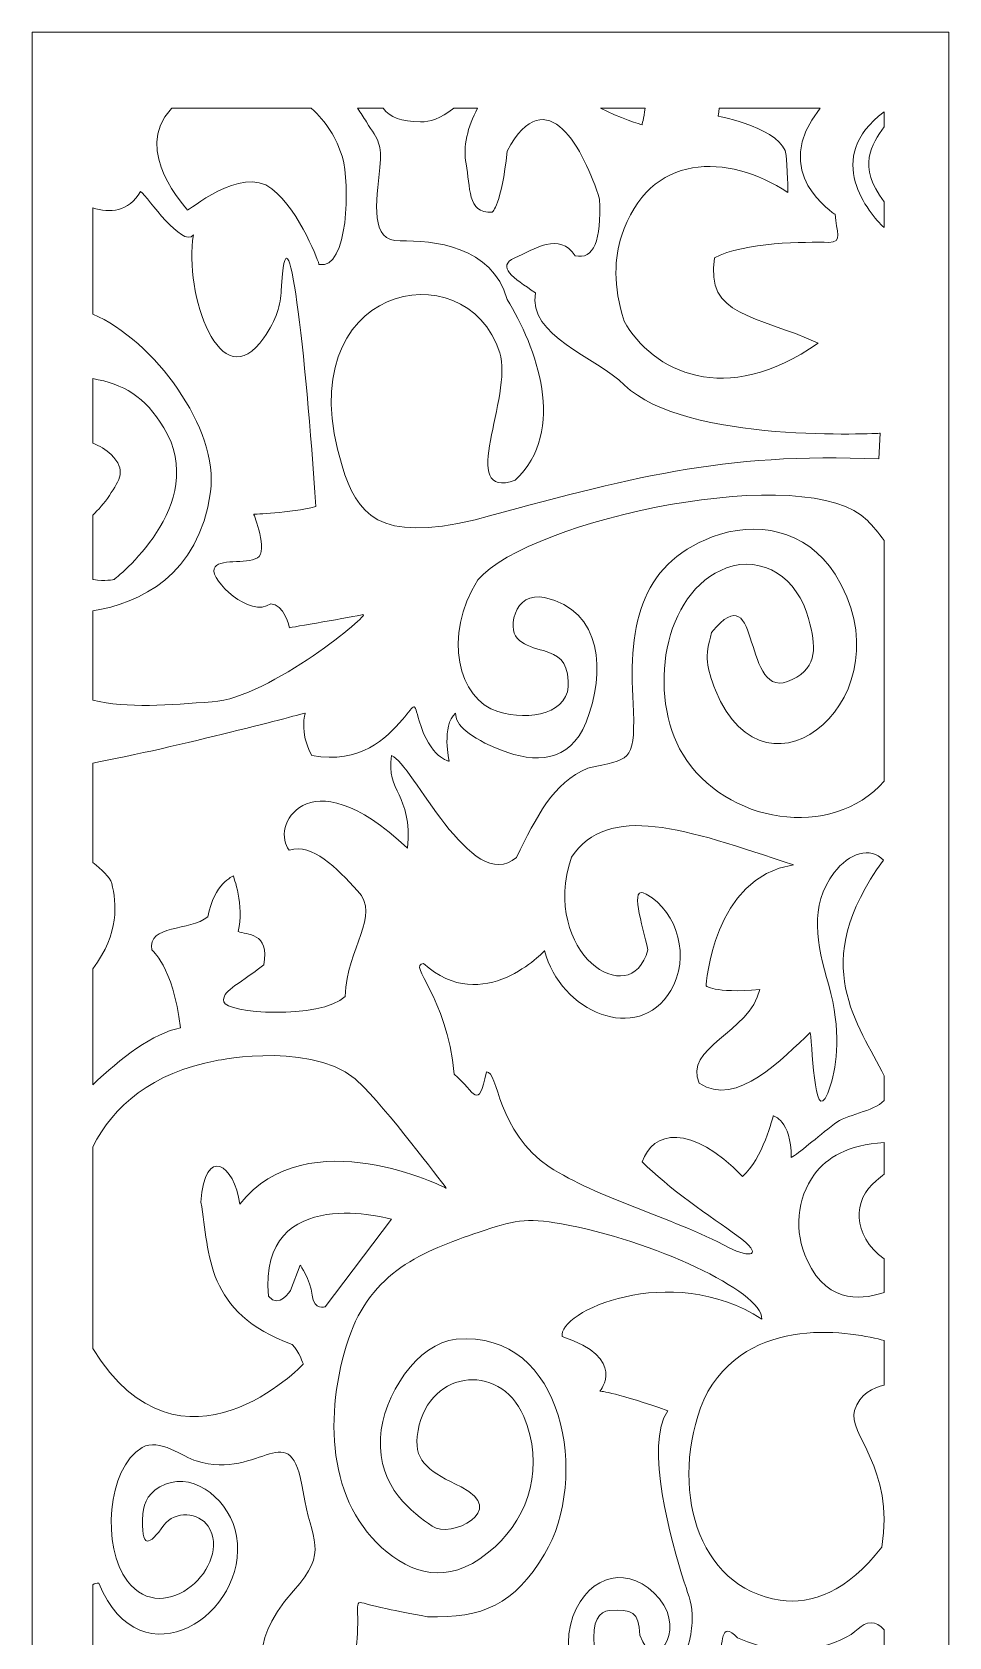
# Model space of a CAD drawing. Header units: centimetres. Extents: x -9.5 to 8.3, y -13.7 to 13.7.
# Drawn here: x 0.41 to 8.26, y -0.02 to 13.72 of the extents above; entities that cross this region are included whole.
import ezdxf

# ---------------------------------------------------------------- set-up
doc = ezdxf.new("R2010")
doc.units = ezdxf.units.CM
doc.header["$MEASUREMENT"] = 0
doc.layers.add('layer 1', color=7, linetype='Continuous')

msp = doc.modelspace()

# ---------------------------------------------------------------- linework, layer by layer
at = {"layer": 'layer 1', "color": 242, "lineweight": 9}
for points, knots in [([(8.25848, 13.71711), (8.25848, 13.71711), (0.41111, 13.71711), (0.41111, 13.71711), (0.41111, 13.71711), (0.41111, 13.71711), (0.41111, -13.74877), (0.41111, -13.74877), (0.41111, -13.74877), (0.41111, -13.74877), (8.25848, -13.74877), (8.25848, -13.74877), (8.25848, -13.74877), (8.25848, -13.74877), (8.25848, 13.71711), (8.25848, 13.71711)], [0, 0, 0, 0, 0.2, 0.2, 0.2, 0.2, 0.4, 0.4, 0.4, 0.4, 0.6, 0.6, 0.6, 0.6, 1, 1, 1, 1]), ([(3.19757, 13.065), (3.19757, 13.065), (3.41522, 13.065), (3.41522, 13.065), (3.41522, 13.065), (3.47759, 12.98719), (3.56778, 12.94918), (3.7359, 12.9489), (3.7359, 12.9489), (3.81468, 12.94876), (3.90405, 12.97473), (4.02045, 13.065), (4.02045, 13.065), (4.02045, 13.065), (4.22327, 13.065), (4.22327, 13.065), (4.22327, 13.065), (4.13955, 12.91073), (4.09655, 12.73045), (4.1254, 12.59059), (4.1254, 12.59059), (4.16559, 12.39561), (4.12977, 12.15941), (4.34894, 12.17632), (4.34894, 12.17632), (4.34894, 12.17632), (4.42959, 12.23236), (4.47796, 12.69927), (4.47796, 12.69927), (4.81662, 13.33428), (5.13917, 12.69927), (5.2682, 12.28839), (5.2682, 12.28839), (5.28432, 11.93353), (5.2198, 11.76545), (5.05854, 11.8028), (5.05854, 11.8028), (4.92952, 12.00824), (4.70374, 11.85882), (4.54248, 11.78412), (4.54248, 11.78412), (4.38121, 11.70941), (4.52635, 11.61604), (4.71988, 11.4853), (4.71988, 11.4853), (4.6494, 11.11798), (5.23723, 10.93571), (5.48247, 10.69627), (5.48247, 10.69627), (6.00181, 10.18911), (7.67033, 10.28334), (7.67033, 10.28334), (7.67033, 10.28334), (7.67033, 10.28334), (7.6598, 10.06358), (7.6598, 10.06358), (7.6598, 10.06358), (6.31296, 10.12226), (5.51688, 9.89777), (4.20382, 9.54293), (4.20382, 9.54293), (3.37656, 9.34274), (3.1921, 9.5914), (3.06424, 10.00398), (3.06424, 10.00398), (2.58278, 11.55724), (4.12513, 11.87227), (4.414, 10.97244), (4.414, 10.97244), (4.53214, 10.60443), (4.04049, 9.70163), (4.54651, 9.88087), (4.54651, 9.88087), (4.99661, 10.30726), (4.72427, 11.02656), (4.47796, 11.42926), (4.47796, 11.42926), (4.35048, 11.88568), (3.83972, 11.93681), (3.56252, 11.92955), (3.56252, 11.92955), (3.2981, 11.92262), (3.35843, 12.25718), (3.38698, 12.55745), (3.38698, 12.55745), (3.40663, 12.76431), (3.37825, 12.7811), (3.27308, 12.94795), (3.27308, 12.94795), (3.24889, 12.98633), (3.22359, 13.02538), (3.19757, 13.065)], [0, 0, 0, 0, 0.04166667, 0.04166667, 0.04166667, 0.04166667, 0.08333333, 0.08333333, 0.08333333, 0.08333333, 0.125, 0.125, 0.125, 0.125, 0.16666667, 0.16666667, 0.16666667, 0.16666667, 0.20833333, 0.20833333, 0.20833333, 0.20833333, 0.25, 0.25, 0.25, 0.25, 0.29166667, 0.29166667, 0.29166667, 0.29166667, 0.33333333, 0.33333333, 0.33333333, 0.33333333, 0.375, 0.375, 0.375, 0.375, 0.41666667, 0.41666667, 0.41666667, 0.41666667, 0.45833333, 0.45833333, 0.45833333, 0.45833333, 0.5, 0.5, 0.5, 0.5, 0.54166667, 0.54166667, 0.54166667, 0.54166667, 0.58333333, 0.58333333, 0.58333333, 0.58333333, 0.625, 0.625, 0.625, 0.625, 0.66666667, 0.66666667, 0.66666667, 0.66666667, 0.70833333, 0.70833333, 0.70833333, 0.70833333, 0.75, 0.75, 0.75, 0.75, 0.79166667, 0.79166667, 0.79166667, 0.79166667, 0.83333333, 0.83333333, 0.83333333, 0.83333333, 0.875, 0.875, 0.875, 0.875, 0.91666667, 0.91666667, 0.91666667, 0.91666667, 1, 1, 1, 1]), ([(1.60515, 13.065), (1.60515, 13.065), (2.80051, 13.065), (2.80051, 13.065), (2.80051, 13.065), (2.92973, 12.95005), (3.01594, 12.81583), (3.06704, 12.64536), (3.06704, 12.64536), (3.13283, 12.42582), (3.11965, 11.67844), (2.86842, 11.72695), (2.86842, 11.72695), (2.86842, 11.72695), (2.71186, 12.18018), (2.46264, 12.37661), (2.46264, 12.37661), (2.19856, 12.5847), (1.73953, 12.17247), (1.73953, 12.19386), (1.73953, 12.19386), (1.73953, 12.20785), (1.25877, 12.69461), (1.60346, 13.0632), (1.60346, 13.0632), (1.60346, 13.0632), (1.60515, 13.065), (1.60515, 13.065)], [0, 0, 0, 0, 0.125, 0.125, 0.125, 0.125, 0.25, 0.25, 0.25, 0.25, 0.375, 0.375, 0.375, 0.375, 0.5, 0.5, 0.5, 0.5, 0.625, 0.625, 0.625, 0.625, 0.75, 0.75, 0.75, 0.75, 1, 1, 1, 1]), ([(5.27736, 13.065), (5.27736, 13.065), (5.65748, 13.065), (5.65748, 13.065), (5.65748, 13.065), (5.64635, 12.97678), (5.63186, 12.9234), (5.63186, 12.9234), (5.63186, 12.9234), (5.63186, 12.9234), (5.43076, 12.98529), (5.27736, 13.065)], [0, 0, 0, 0, 0.25, 0.25, 0.25, 0.25, 0.5, 0.5, 0.5, 0.5, 1, 1, 1, 1]), ([(6.29078, 13.065), (6.29078, 13.065), (7.15647, 13.065), (7.15647, 13.065), (7.15647, 13.065), (6.70799, 12.51587), (7.28406, 12.15766), (7.28406, 12.15766), (7.28406, 12.15766), (7.29385, 12.01008), (7.35722, 11.91429), (7.22969, 11.91719), (7.22969, 11.91719), (7.03731, 11.92163), (6.5009, 11.92068), (6.25193, 11.78412), (6.25193, 11.78412), (6.17131, 11.27986), (6.60673, 11.29852), (7.1389, 11.05574), (7.1389, 11.05574), (6.34869, 10.49543), (5.71975, 10.81295), (5.47783, 11.2425), (5.47783, 11.2425), (5.38108, 11.55067), (5.39771, 11.79054), (5.45629, 11.97001), (5.45629, 11.97001), (5.69172, 12.6913), (6.36416, 12.68315), (6.88088, 12.34442), (6.88088, 12.34442), (6.88088, 12.34442), (6.88088, 12.4378), (6.86476, 12.66191), (6.86476, 12.66191), (6.84863, 12.88604), (6.28419, 12.9981), (6.28419, 12.9981), (6.28419, 12.9981), (6.28419, 12.9981), (6.28783, 13.02092), (6.29078, 13.065)], [0, 0, 0, 0, 0.08333333, 0.08333333, 0.08333333, 0.08333333, 0.16666667, 0.16666667, 0.16666667, 0.16666667, 0.25, 0.25, 0.25, 0.25, 0.33333333, 0.33333333, 0.33333333, 0.33333333, 0.41666667, 0.41666667, 0.41666667, 0.41666667, 0.5, 0.5, 0.5, 0.5, 0.58333333, 0.58333333, 0.58333333, 0.58333333, 0.66666667, 0.66666667, 0.66666667, 0.66666667, 0.75, 0.75, 0.75, 0.75, 0.83333333, 0.83333333, 0.83333333, 0.83333333, 1, 1, 1, 1]), ([(7.70403, 13.03396), (7.70403, 13.03396), (7.70403, 12.90599), (7.70403, 12.90599), (7.70403, 12.90599), (7.59911, 12.75641), (7.47083, 12.57087), (7.70403, 12.26526), (7.70403, 12.26526), (7.70403, 12.26526), (7.70403, 12.04322), (7.70403, 12.04322), (7.70403, 12.04322), (7.57665, 12.16539), (7.17134, 12.64003), (7.70403, 13.03396)], [0, 0, 0, 0, 0.2, 0.2, 0.2, 0.2, 0.4, 0.4, 0.4, 0.4, 0.6, 0.6, 0.6, 0.6, 1, 1, 1, 1]), ([(0.92956, 7.99948), (0.92956, 7.99948), (0.92956, 8.7625), (0.92956, 8.7625), (0.92956, 8.7625), (1.33289, 8.83004), (1.83774, 9.06108), (1.93823, 9.78119), (1.93823, 9.78119), (2.01339, 10.31979), (1.45238, 11.08286), (0.92956, 11.30324), (0.92956, 11.30324), (0.92956, 11.30324), (0.92956, 12.21238), (0.92956, 12.21238), (0.92956, 12.21238), (1.0764, 12.1663), (1.2356, 12.17609), (1.34038, 12.35406), (1.34038, 12.35406), (1.40488, 12.29801), (1.69518, 11.86846), (1.79194, 11.98052), (1.79194, 11.98052), (1.7063, 11.48444), (2.02248, 10.56389), (2.39573, 11.09989), (2.39573, 11.09989), (2.50462, 11.25625), (2.53739, 11.38745), (2.54384, 11.5065), (2.54384, 11.5065), (2.59227, 12.40021), (2.75526, 10.95081), (2.84018, 9.65522), (2.84018, 9.65522), (2.61441, 9.59918), (2.308, 9.58992), (2.308, 9.58992), (2.308, 9.58992), (2.308, 9.58992), (2.43701, 9.27242), (2.34025, 9.21638), (2.34025, 9.21638), (2.24349, 9.16035), (2.0016, 9.21638), (1.96935, 9.12301), (1.96935, 9.12301), (1.93707, 9.02961), (2.27574, 8.69342), (2.45315, 8.82417), (2.45315, 8.82417), (2.56604, 8.82417), (2.61441, 8.61873), (2.61441, 8.61873), (2.61441, 8.61873), (2.61441, 8.61873), (3.16273, 8.71212), (3.24336, 8.73078), (3.24336, 8.73078), (3.32401, 8.74947), (2.45315, 8.02109), (1.9532, 7.98373), (1.9532, 7.98373), (1.58445, 7.96065), (1.228, 7.92326), (0.92956, 7.99948)], [0, 0, 0, 0, 0.05555556, 0.05555556, 0.05555556, 0.05555556, 0.11111111, 0.11111111, 0.11111111, 0.11111111, 0.16666667, 0.16666667, 0.16666667, 0.16666667, 0.22222222, 0.22222222, 0.22222222, 0.22222222, 0.27777778, 0.27777778, 0.27777778, 0.27777778, 0.33333333, 0.33333333, 0.33333333, 0.33333333, 0.38888889, 0.38888889, 0.38888889, 0.38888889, 0.44444444, 0.44444444, 0.44444444, 0.44444444, 0.5, 0.5, 0.5, 0.5, 0.55555556, 0.55555556, 0.55555556, 0.55555556, 0.61111111, 0.61111111, 0.61111111, 0.61111111, 0.66666667, 0.66666667, 0.66666667, 0.66666667, 0.72222222, 0.72222222, 0.72222222, 0.72222222, 0.77777778, 0.77777778, 0.77777778, 0.77777778, 0.83333333, 0.83333333, 0.83333333, 0.83333333, 0.88888889, 0.88888889, 0.88888889, 0.88888889, 1, 1, 1, 1]), ([(0.92956, 9.03282), (0.92956, 9.03282), (0.92956, 9.58216), (0.92956, 9.58216), (0.92956, 9.58216), (0.97861, 9.6275), (1.02753, 9.68288), (1.07233, 9.75035), (1.07233, 9.75035), (1.16339, 9.88751), (1.22, 9.9667), (1.08847, 10.10023), (1.08847, 10.10023), (1.04412, 10.14524), (0.98864, 10.17615), (0.92956, 10.19715), (0.92956, 10.19715), (0.92956, 10.19715), (0.92956, 10.75065), (0.92956, 10.75065), (0.92956, 10.75065), (1.19312, 10.70722), (1.37635, 10.59786), (1.53915, 10.32971), (1.53915, 10.32971), (1.93953, 9.6703), (1.11292, 9.03209), (1.11292, 9.03209), (1.11292, 9.03209), (1.11292, 9.03209), (1.03229, 9.01341), (0.93553, 9.03209), (0.93553, 9.03209), (0.93354, 9.0323), (0.93155, 9.03253), (0.92956, 9.03282)], [0, 0, 0, 0, 0.1, 0.1, 0.1, 0.1, 0.2, 0.2, 0.2, 0.2, 0.3, 0.3, 0.3, 0.3, 0.4, 0.4, 0.4, 0.4, 0.5, 0.5, 0.5, 0.5, 0.6, 0.6, 0.6, 0.6, 0.7, 0.7, 0.7, 0.7, 0.8, 0.8, 0.8, 0.8, 1, 1, 1, 1]), ([(0.92956, 4.70746), (0.92956, 4.70746), (0.92956, 5.69973), (0.92956, 5.69973), (0.92956, 5.69973), (1.16426, 6.00466), (1.13242, 6.26148), (1.09355, 6.43032), (1.09355, 6.43032), (1.07428, 6.48838), (1.01039, 6.54515), (0.92956, 6.60957), (0.92956, 6.60957), (0.92956, 6.60957), (0.92956, 7.46053), (0.92956, 7.46053), (0.92956, 7.46053), (1.64815, 7.59332), (2.74947, 7.88842), (2.74947, 7.88842), (2.74947, 7.88842), (2.74947, 7.88842), (2.69472, 7.72993), (2.80421, 7.5239), (2.80421, 7.5239), (3.22761, 7.45035), (3.43814, 7.6707), (3.58144, 7.83297), (3.58144, 7.83297), (3.69907, 7.96623), (3.67375, 7.99401), (3.72469, 7.82048), (3.72469, 7.82048), (3.81832, 7.50147), (3.98116, 7.47635), (3.98116, 7.47635), (3.98116, 7.47635), (3.98116, 7.47635), (3.91272, 7.77748), (4.0359, 7.88842), (4.0359, 7.88842), (4.0359, 7.78512), (4.14491, 7.68179), (4.42957, 7.56993), (4.42957, 7.56993), (4.71114, 7.45927), (5.01099, 7.45707), (5.15256, 7.81125), (5.15256, 7.81125), (5.3222, 8.2356), (5.29558, 8.76964), (4.796, 8.87806), (4.796, 8.87806), (4.67534, 8.90424), (4.57943, 8.84009), (4.54756, 8.74449), (4.54756, 8.74449), (4.46807, 8.50615), (4.63906, 8.46557), (4.78706, 8.42249), (4.78706, 8.42249), (4.92105, 8.38348), (4.98597, 8.33993), (5.00091, 8.16201), (5.00091, 8.16201), (5.02393, 7.88812), (4.67014, 7.81366), (4.39695, 7.90075), (4.39695, 7.90075), (4.06306, 8.00726), (3.9196, 8.54433), (4.22749, 9.02955), (4.22749, 9.02955), (4.67537, 9.54823), (7.05628, 10.05599), (7.56094, 9.53621), (7.56094, 9.53621), (7.60738, 9.48839), (7.65628, 9.4312), (7.70403, 9.36429), (7.70403, 9.36429), (7.70403, 9.36429), (7.70403, 7.3054), (7.70403, 7.3054), (7.70403, 7.3054), (7.25793, 6.79359), (6.34089, 6.9424), (5.98111, 7.53515), (5.98111, 7.53515), (5.67688, 8.03642), (5.8041, 8.92774), (6.35544, 9.13087), (6.35544, 9.13087), (6.66182, 9.24372), (6.96627, 9.04286), (7.05741, 8.69668), (7.05741, 8.69668), (7.11992, 8.45912), (7.14109, 8.28684), (6.91699, 8.17426), (6.91699, 8.17426), (6.46975, 7.94954), (6.66928, 9.12393), (6.22715, 8.57682), (6.22715, 8.57682), (6.16663, 8.36953), (6.18243, 8.27923), (6.2611, 8.08404), (6.2611, 8.08404), (6.69826, 6.9991), (7.93444, 8.05055), (7.28432, 9.0758), (7.28432, 9.0758), (7.03597, 9.46748), (6.60032, 9.53554), (6.23314, 9.39572), (6.23314, 9.39572), (5.59729, 9.15363), (5.50776, 8.61082), (5.5598, 7.89992), (5.5598, 7.89992), (5.56796, 7.46737), (5.52666, 7.49569), (5.1674, 7.41578), (5.1674, 7.41578), (4.8674, 7.29084), (4.73284, 7.00406), (4.55593, 6.6522), (4.55593, 6.6522), (4.17276, 6.31936), (3.6664, 7.46049), (3.48848, 7.5239), (3.48848, 7.5239), (3.43374, 7.20691), (3.6664, 7.20691), (3.62534, 6.73144), (3.62534, 6.73144), (2.74947, 7.55559), (2.4484, 6.88993), (2.61263, 6.7156), (2.61263, 6.7156), (2.81373, 6.77687), (3.01483, 6.56322), (3.19694, 6.36792), (3.19694, 6.36792), (3.40157, 6.14855), (3.10271, 5.88815), (3.09161, 5.46353), (3.09161, 5.46353), (2.87264, 5.25749), (2.06521, 5.32089), (2.05152, 5.41599), (2.05152, 5.41599), (2.03784, 5.51107), (2.14733, 5.54277), (2.39366, 5.73297), (2.39366, 5.73297), (2.4484, 6.01824), (2.24311, 5.98655), (2.1747, 6.01824), (2.1747, 6.01824), (2.22944, 6.24013), (2.13364, 6.49371), (2.13364, 6.49371), (2.13364, 6.49371), (2.13364, 6.49371), (1.96941, 6.43032), (1.91466, 6.14502), (1.91466, 6.14502), (1.76414, 6.01824), (1.39464, 6.08164), (1.43568, 5.85975), (1.43568, 5.85975), (1.43568, 5.85975), (1.6136, 5.73297), (1.68202, 5.19409), (1.68202, 5.19409), (1.45084, 5.15067), (1.16834, 4.93212), (0.92956, 4.70746)], [0, 0, 0, 0, 0.02173913, 0.02173913, 0.02173913, 0.02173913, 0.04347826, 0.04347826, 0.04347826, 0.04347826, 0.06521739, 0.06521739, 0.06521739, 0.06521739, 0.08695652, 0.08695652, 0.08695652, 0.08695652, 0.10869565, 0.10869565, 0.10869565, 0.10869565, 0.13043478, 0.13043478, 0.13043478, 0.13043478, 0.15217391, 0.15217391, 0.15217391, 0.15217391, 0.17391304, 0.17391304, 0.17391304, 0.17391304, 0.19565217, 0.19565217, 0.19565217, 0.19565217, 0.2173913, 0.2173913, 0.2173913, 0.2173913, 0.23913043, 0.23913043, 0.23913043, 0.23913043, 0.26086957, 0.26086957, 0.26086957, 0.26086957, 0.2826087, 0.2826087, 0.2826087, 0.2826087, 0.30434783, 0.30434783, 0.30434783, 0.30434783, 0.32608696, 0.32608696, 0.32608696, 0.32608696, 0.34782609, 0.34782609, 0.34782609, 0.34782609, 0.36956522, 0.36956522, 0.36956522, 0.36956522, 0.39130435, 0.39130435, 0.39130435, 0.39130435, 0.41304348, 0.41304348, 0.41304348, 0.41304348, 0.43478261, 0.43478261, 0.43478261, 0.43478261, 0.45652174, 0.45652174, 0.45652174, 0.45652174, 0.47826087, 0.47826087, 0.47826087, 0.47826087, 0.5, 0.5, 0.5, 0.5, 0.52173913, 0.52173913, 0.52173913, 0.52173913, 0.54347826, 0.54347826, 0.54347826, 0.54347826, 0.56521739, 0.56521739, 0.56521739, 0.56521739, 0.58695652, 0.58695652, 0.58695652, 0.58695652, 0.60869565, 0.60869565, 0.60869565, 0.60869565, 0.63043478, 0.63043478, 0.63043478, 0.63043478, 0.65217391, 0.65217391, 0.65217391, 0.65217391, 0.67391304, 0.67391304, 0.67391304, 0.67391304, 0.69565217, 0.69565217, 0.69565217, 0.69565217, 0.7173913, 0.7173913, 0.7173913, 0.7173913, 0.73913043, 0.73913043, 0.73913043, 0.73913043, 0.76086957, 0.76086957, 0.76086957, 0.76086957, 0.7826087, 0.7826087, 0.7826087, 0.7826087, 0.80434783, 0.80434783, 0.80434783, 0.80434783, 0.82608696, 0.82608696, 0.82608696, 0.82608696, 0.84782609, 0.84782609, 0.84782609, 0.84782609, 0.86956522, 0.86956522, 0.86956522, 0.86956522, 0.89130435, 0.89130435, 0.89130435, 0.89130435, 0.91304348, 0.91304348, 0.91304348, 0.91304348, 0.93478261, 0.93478261, 0.93478261, 0.93478261, 0.95652174, 0.95652174, 0.95652174, 0.95652174, 1, 1, 1, 1]), ([(7.70403, 4.78314), (7.70403, 4.78314), (7.70403, 4.57072), (7.70403, 4.57072), (7.70403, 4.57072), (7.6136, 4.47769), (7.37472, 4.45017), (7.2785, 4.37301), (7.2785, 4.37301), (7.13077, 4.2545), (6.96898, 4.11829), (6.90923, 4.08369), (6.90923, 4.08369), (6.90923, 4.40541), (6.75488, 4.44117), (6.75488, 4.44117), (6.75488, 4.44117), (6.75488, 4.44117), (6.66228, 4.06582), (6.49251, 3.92284), (6.49251, 3.92284), (6.04813, 4.38027), (5.72229, 4.31178), (5.63329, 4.04656), (5.63329, 4.04656), (5.84677, 3.82746), (6.23064, 3.56975), (6.44418, 3.41601), (6.44418, 3.41601), (6.69067, 3.23856), (6.55098, 3.22092), (6.37848, 3.31183), (6.37848, 3.31183), (5.8639, 3.58305), (5.24991, 3.73518), (4.83818, 4.00441), (4.83818, 4.00441), (4.38912, 4.29804), (4.40073, 4.82933), (4.30094, 4.81652), (4.30094, 4.81652), (4.22377, 4.47691), (4.20833, 4.63777), (4.02312, 4.79864), (4.02312, 4.79864), (3.96138, 5.47784), (3.62186, 5.72808), (3.76075, 5.74594), (3.76075, 5.74594), (4.27006, 5.28123), (4.79798, 5.85466), (4.79798, 5.85466), (4.79798, 5.85466), (4.92629, 5.33452), (5.59857, 5.04075), (5.87828, 5.51349), (5.87828, 5.51349), (6.04405, 5.79366), (5.94521, 6.17876), (5.66751, 6.33938), (5.66751, 6.33938), (5.51711, 6.42636), (5.63651, 6.07482), (5.68146, 5.86162), (5.68146, 5.86162), (5.53874, 5.31696), (4.75622, 5.83702), (5.02827, 6.65477), (5.02827, 6.65477), (5.34494, 7.12152), (5.98749, 6.90564), (6.92824, 6.58811), (6.92824, 6.58811), (6.23734, 6.48811), (6.17978, 5.55461), (6.17978, 5.55461), (6.17978, 5.55461), (6.17978, 5.55461), (6.23734, 5.48793), (6.64036, 5.52128), (6.64036, 5.52128), (6.55401, 5.15455), (5.97825, 5.02119), (6.12219, 4.72114), (6.12219, 4.72114), (6.43881, 4.501), (6.842, 4.94129), (7.07218, 5.15455), (7.07218, 5.15455), (7.09317, 5.00061), (7.1084, 4.26205), (7.24576, 4.70446), (7.24576, 4.70446), (7.29977, 4.87836), (7.33994, 5.17065), (7.22953, 5.55975), (7.22953, 5.55975), (7.12901, 5.91401), (7.05666, 6.23501), (7.27621, 6.52239), (7.27621, 6.52239), (7.4036, 6.68912), (7.58604, 6.74946), (7.69893, 6.62778), (7.69893, 6.62778), (7.0375, 5.7381), (7.49367, 5.21793), (7.70403, 4.78314)], [0, 0, 0, 0, 0.03571429, 0.03571429, 0.03571429, 0.03571429, 0.07142857, 0.07142857, 0.07142857, 0.07142857, 0.10714286, 0.10714286, 0.10714286, 0.10714286, 0.14285714, 0.14285714, 0.14285714, 0.14285714, 0.17857143, 0.17857143, 0.17857143, 0.17857143, 0.21428571, 0.21428571, 0.21428571, 0.21428571, 0.25, 0.25, 0.25, 0.25, 0.28571429, 0.28571429, 0.28571429, 0.28571429, 0.32142857, 0.32142857, 0.32142857, 0.32142857, 0.35714286, 0.35714286, 0.35714286, 0.35714286, 0.39285714, 0.39285714, 0.39285714, 0.39285714, 0.42857143, 0.42857143, 0.42857143, 0.42857143, 0.46428571, 0.46428571, 0.46428571, 0.46428571, 0.5, 0.5, 0.5, 0.5, 0.53571429, 0.53571429, 0.53571429, 0.53571429, 0.57142857, 0.57142857, 0.57142857, 0.57142857, 0.60714286, 0.60714286, 0.60714286, 0.60714286, 0.64285714, 0.64285714, 0.64285714, 0.64285714, 0.67857143, 0.67857143, 0.67857143, 0.67857143, 0.71428571, 0.71428571, 0.71428571, 0.71428571, 0.75, 0.75, 0.75, 0.75, 0.78571429, 0.78571429, 0.78571429, 0.78571429, 0.82142857, 0.82142857, 0.82142857, 0.82142857, 0.85714286, 0.85714286, 0.85714286, 0.85714286, 0.89285714, 0.89285714, 0.89285714, 0.89285714, 0.92857143, 0.92857143, 0.92857143, 0.92857143, 1, 1, 1, 1]), ([(0.92956, 2.44885), (0.92956, 2.44885), (0.92956, 4.17563), (0.92956, 4.17563), (0.92956, 4.17563), (1.10878, 4.52301), (1.43484, 4.81196), (1.99246, 4.91393), (1.99246, 4.91393), (1.99246, 4.91393), (2.88502, 5.10097), (3.25055, 4.6875), (3.25055, 4.6875), (3.52256, 4.40202), (3.95608, 3.82119), (3.95608, 3.82119), (3.95608, 3.82119), (3.95608, 3.82119), (2.76601, 4.42171), (2.18797, 3.68337), (2.18797, 3.68337), (2.14546, 4.02793), (1.89045, 4.19529), (1.85646, 3.70306), (1.85646, 3.70306), (1.93296, 3.2502), (1.89045, 2.75798), (2.63849, 2.48234), (2.63849, 2.48234), (2.69799, 2.42328), (2.732, 2.31498), (2.732, 2.31498), (2.732, 2.31498), (2.732, 2.31498), (1.69012, 1.21958), (0.92956, 2.44885)], [0, 0, 0, 0, 0.1, 0.1, 0.1, 0.1, 0.2, 0.2, 0.2, 0.2, 0.3, 0.3, 0.3, 0.3, 0.4, 0.4, 0.4, 0.4, 0.5, 0.5, 0.5, 0.5, 0.6, 0.6, 0.6, 0.6, 0.7, 0.7, 0.7, 0.7, 0.8, 0.8, 0.8, 0.8, 1, 1, 1, 1]), ([(7.70403, 4.2131), (7.70403, 4.2131), (7.70403, 3.94177), (7.70403, 3.94177), (7.70403, 3.94177), (7.68461, 3.92466), (7.66271, 3.90745), (7.63544, 3.88503), (7.63544, 3.88503), (7.43782, 3.72239), (7.42181, 3.42165), (7.70403, 3.21531), (7.70403, 3.21531), (7.70403, 3.21531), (7.70403, 2.92798), (7.70403, 2.92798), (7.70403, 2.92798), (7.56193, 2.88246), (7.22905, 2.80117), (7.04475, 3.20451), (7.04475, 3.20451), (6.93045, 3.45463), (6.95335, 3.72872), (7.10894, 3.94127), (7.10894, 3.94127), (7.2132, 4.08368), (7.39135, 4.1894), (7.70403, 4.2131)], [0, 0, 0, 0, 0.125, 0.125, 0.125, 0.125, 0.25, 0.25, 0.25, 0.25, 0.375, 0.375, 0.375, 0.375, 0.5, 0.5, 0.5, 0.5, 0.625, 0.625, 0.625, 0.625, 0.75, 0.75, 0.75, 0.75, 1, 1, 1, 1]), ([(2.91902, 2.80719), (2.91902, 2.80719), (3.48855, 3.55538), (3.48855, 3.55538), (3.48855, 3.55538), (3.48855, 3.55538), (2.34949, 3.88027), (2.43448, 2.89581), (2.43448, 2.89581), (2.52799, 2.7875), (2.6215, 2.94503), (2.6215, 2.94503), (2.6215, 2.94503), (2.6215, 2.94503), (2.70652, 3.16162), (2.70652, 3.16162), (2.70652, 3.16162), (2.70652, 3.16162), (2.79151, 3.04348), (2.80852, 2.90566), (2.80852, 2.90566), (2.82551, 2.76782), (2.91902, 2.80719), (2.91902, 2.80719)], [0, 0, 0, 0, 0.14285714, 0.14285714, 0.14285714, 0.14285714, 0.28571429, 0.28571429, 0.28571429, 0.28571429, 0.42857143, 0.42857143, 0.42857143, 0.42857143, 0.57142857, 0.57142857, 0.57142857, 0.57142857, 0.71428571, 0.71428571, 0.71428571, 0.71428571, 1, 1, 1, 1]), ([(0.92956, -2.65766), (0.92956, -2.65766), (0.92956, -1.6087), (0.92956, -1.6087), (0.92956, -1.6087), (0.98589, -1.58333), (1.04425, -1.5628), (1.09468, -1.55695), (1.09468, -1.55695), (1.25595, -1.53827), (1.25595, -1.10871), (1.25595, -0.99666), (1.25595, -0.99666), (1.25595, -0.9187), (1.05306, -0.77756), (0.92956, -0.69881), (0.92956, -0.69881), (0.92956, -0.69881), (0.92956, 0.4273), (0.92956, 0.4273), (0.92956, 0.4273), (0.945, 0.43776), (0.96232, 0.44286), (0.98178, 0.44144), (0.98178, 0.44144), (1.34061, -0.439), (2.27346, 0.17684), (2.1612, 0.84284), (2.1612, 0.84284), (2.11135, 1.1386), (1.8103, 1.3926), (1.55308, 1.2881), (1.55308, 1.2881), (1.41392, 1.23158), (1.36419, 1.13188), (1.35934, 1.03379), (1.35934, 1.03379), (1.34378, 0.71899), (1.41256, 0.76099), (1.53967, 0.93682), (1.53967, 0.93682), (1.63263, 1.06541), (1.84138, 1.04508), (1.91737, 0.92823), (1.91737, 0.92823), (2.13301, 0.59654), (1.54359, 0.04383), (1.227, 0.45813), (1.227, 0.45813), (1.00625, 0.74693), (1.04785, 1.42261), (1.35332, 1.60215), (1.35332, 1.60215), (1.4976, 1.68694), (1.70741, 1.51849), (1.81624, 1.487), (1.81624, 1.487), (2.37493, 1.31054), (2.62314, 1.91202), (2.73066, 1.22266), (2.73066, 1.22266), (2.79825, 0.78922), (2.95964, 0.72371), (2.64946, 0.37486), (2.64946, 0.37486), (2.198, -0.13288), (2.44934, -0.38032), (2.44934, -0.38032), (2.44934, -0.38032), (2.44934, -0.38032), (2.75576, -0.23091), (2.75576, -0.23091), (2.75576, -0.23091), (2.75576, -0.23091), (2.75576, -0.38032), (2.99766, -0.45503), (2.99766, -0.45503), (3.1549, -0.40951), (3.19236, -0.14897), (3.19763, 0.0476), (3.19763, 0.0476), (3.20574, 0.35051), (3.13575, 0.28252), (3.45085, 0.21995), (3.45085, 0.21995), (3.53675, 0.20289), (3.64907, 0.18089), (3.79468, 0.15289), (3.79468, 0.15289), (4.26628, 0.13746), (4.53911, 0.25771), (4.79799, 0.68906), (4.79799, 0.68906), (5.17965, 1.32497), (4.978, 2.61225), (4.04048, 2.52775), (4.04048, 2.52775), (3.71079, 2.49806), (3.41118, 2.04505), (3.39287, 1.68438), (3.39287, 1.68438), (3.37088, 1.2517), (3.67248, 1.04377), (3.83627, 0.92705), (3.83627, 0.92705), (3.98714, 0.81951), (4.4976, 1.05902), (4.08268, 1.26398), (4.08268, 1.26398), (3.82514, 1.39121), (3.68364, 1.47188), (3.70747, 1.69574), (3.70747, 1.69574), (3.76762, 2.26185), (4.41269, 2.35058), (4.61893, 1.86849), (4.61893, 1.86849), (4.79793, 1.45002), (4.66698, 1.01896), (4.37341, 0.75193), (4.37341, 0.75193), (4.01957, 0.43005), (3.71549, 0.49267), (3.44921, 0.70695), (3.44921, 0.70695), (2.93721, 1.11905), (2.90605, 1.89187), (3.11956, 2.53014), (3.11956, 2.53014), (3.31202, 3.10549), (3.75136, 3.28174), (4.23697, 3.44485), (4.23697, 3.44485), (4.52528, 3.54169), (4.63759, 3.57198), (4.94116, 3.5169), (4.94116, 3.5169), (5.71756, 3.37593), (6.65848, 2.94206), (6.65848, 2.70133), (6.65848, 2.70133), (5.86827, 3.20558), (4.90066, 2.75735), (4.94902, 2.55191), (4.94902, 2.55191), (5.51347, 2.36515), (5.27156, 2.085), (5.27156, 2.085), (5.27156, 2.085), (5.27156, 2.085), (5.43284, 2.06632), (5.85213, 1.9169), (5.85213, 1.9169), (5.65055, 1.62509), (5.88206, 0.79748), (5.99298, 0.44938), (5.99298, 0.44938), (6.0359, 0.31473), (6.06431, 0.26421), (6.0606, 0.12391), (6.0606, 0.12391), (6.05745, 0.00779), (6.028, -0.15563), (5.91665, -0.3243), (5.91665, -0.3243), (5.67474, -0.64179), (5.30381, -0.38032), (5.22318, -0.10017), (5.22318, -0.10017), (5.19976, 0.11692), (5.26963, 0.20264), (5.3505, 0.20651), (5.3505, 0.20651), (5.54627, 0.21592), (5.6047, 0.20073), (5.61401, -0.00498), (5.61401, -0.00498), (5.72952, -0.35837), (6.01391, 0.02755), (5.78131, 0.30646), (5.78131, 0.30646), (5.533, 0.60433), (5.17679, 0.52496), (5.04072, 0.15555), (5.04072, 0.15555), (4.89662, -0.23568), (5.16928, -0.69805), (5.54728, -0.7778), (5.54728, -0.7778), (6.02873, -0.8794), (6.17493, -0.59345), (6.28457, -0.22839), (6.28457, -0.22839), (6.33063, -0.07485), (6.29633, 0.12901), (6.44836, -0.02609), (6.44836, -0.02609), (6.90469, -0.24585), (7.36001, -0.07331), (7.48096, 0.04924), (7.48096, 0.04924), (7.54528, 0.11442), (7.63756, 0.12381), (7.70403, 0.04055), (7.70403, 0.04055), (7.70403, 0.04055), (7.70403, -0.54769), (7.70403, -0.54769), (7.70403, -0.54769), (7.12353, -0.7276), (6.76913, -1.56041), (7.09319, -2.16133), (7.09319, -2.16133), (7.27725, -2.50265), (7.59385, -2.7149), (7.59385, -2.7149), (7.59385, -2.7149), (6.94877, -3.33123), (7.60997, -3.74211), (7.60997, -3.74211), (7.60997, -3.74211), (7.60997, -3.74211), (7.6261, -3.98491), (7.6261, -3.98491), (7.6261, -3.98491), (7.39476, -3.97326), (6.55175, -3.90288), (6.5688, -4.25394), (6.5688, -4.25394), (6.58666, -4.61883), (6.9867, -4.6259), (7.46484, -4.84403), (7.46484, -4.84403), (6.67461, -5.40433), (6.04566, -5.08683), (5.80375, -4.65727), (5.80375, -4.65727), (5.70699, -4.34911), (5.72362, -4.10923), (5.7822, -3.92975), (5.7822, -3.92975), (6.01763, -3.20847), (6.69007, -3.21662), (7.20679, -3.55535), (7.20679, -3.55535), (7.20679, -3.55535), (7.20679, -3.46198), (7.19067, -3.23785), (7.19067, -3.23785), (7.17454, -3.01373), (6.6101, -2.90166), (6.6101, -2.90166), (6.6101, -2.90166), (6.6101, -2.90166), (6.65848, -2.60284), (6.54559, -2.07989), (6.54559, -2.07989), (6.35208, -1.55695), (5.85213, -2.06123), (5.85213, -2.06123), (5.85213, -2.06123), (5.59929, -0.59702), (3.63644, -0.65086), (3.487, -2.00229), (3.487, -2.00229), (3.43854, -2.44029), (3.71077, -2.9503), (4.06181, -2.95087), (4.06181, -2.95087), (4.38377, -2.95141), (4.57592, -2.68202), (4.62329, -2.35509), (4.62329, -2.35509), (4.657, -2.12246), (4.60989, -1.92042), (4.47051, -1.80967), (4.47051, -1.80967), (4.24885, -1.63357), (3.98321, -1.83008), (3.93061, -2.10072), (3.93061, -2.10072), (3.87834, -2.36912), (4.11773, -2.46583), (4.18829, -2.29461), (4.18829, -2.29461), (4.24051, -2.16786), (4.2, -2.11705), (4.26066, -2.09288), (4.26066, -2.09288), (4.43997, -2.02146), (4.45376, -2.34861), (4.36074, -2.48557), (4.36074, -2.48557), (4.26562, -2.6255), (4.09332, -2.72912), (3.90812, -2.61475), (3.90812, -2.61475), (3.66385, -2.33115), (3.72055, -1.93271), (3.91238, -1.68966), (3.91238, -1.68966), (4.02463, -1.54746), (4.18387, -1.39582), (4.34727, -1.35211), (4.34727, -1.35211), (4.65057, -1.27092), (5.08703, -1.38329), (5.43284, -1.74371), (5.43284, -1.74371), (5.91665, -2.26665), (5.72312, -2.97637), (5.72312, -2.97637), (5.72312, -2.97637), (5.72312, -2.97637), (5.40331, -2.62084), (5.03712, -2.51666), (5.03712, -2.51666), (4.45273, -2.35043), (4.25226, -3.75604), (4.67487, -3.72345), (4.67487, -3.72345), (4.67487, -3.72345), (4.7555, -3.6674), (4.8039, -3.20049), (4.8039, -3.20049), (5.14255, -2.56548), (5.4651, -3.20049), (5.59411, -3.61138), (5.59411, -3.61138), (5.61023, -3.96623), (5.54571, -4.13431), (5.38445, -4.09697), (5.38445, -4.09697), (5.25544, -3.89153), (5.02967, -4.04094), (4.86839, -4.11565), (4.86839, -4.11565), (4.70712, -4.19036), (4.85226, -4.28373), (5.04579, -4.41448), (5.04579, -4.41448), (4.98127, -4.75066), (5.20705, -4.80668), (5.57798, -4.99345), (5.57798, -4.99345), (5.75537, -5.46037), (6.64235, -5.75919), (6.64235, -5.75919), (6.64235, -5.75919), (6.64235, -5.75919), (5.59411, -6.11405), (4.52973, -6.35685), (4.52973, -6.35685), (3.70247, -6.55703), (3.51803, -6.30836), (3.39015, -5.8958), (3.39015, -5.8958), (2.90869, -4.34254), (4.45104, -4.02749), (4.73991, -4.92733), (4.73991, -4.92733), (4.85806, -5.29532), (4.36642, -6.19815), (4.87242, -6.0189), (4.87242, -6.0189), (5.32298, -5.07713), (4.8558, -3.94489), (3.88843, -3.97022), (3.88843, -3.97022), (3.68013, -3.97566), (3.67902, -3.72773), (3.67006, -3.44648), (3.67006, -3.44648), (3.65661, -3.02403), (3.49077, -2.75751), (3.30482, -2.48548), (3.30482, -2.48548), (3.10703, -2.19611), (1.70128, -0.48381), (2.30421, -2.07989), (2.30421, -2.07989), (2.0623, -2.23397), (1.86384, -2.33183), (1.71652, -2.17093), (1.71652, -2.17093), (1.60202, -2.04583), (1.52428, -1.80634), (1.64862, -1.65532), (1.64862, -1.65532), (1.68345, -1.61303), (1.72904, -1.59483), (1.77525, -1.58983), (1.77525, -1.58983), (1.87694, -1.57886), (1.98166, -1.63166), (1.98166, -1.63166), (1.98166, -1.63166), (1.98166, -1.63166), (2.0207, -1.39044), (1.75965, -1.31435), (1.75965, -1.31435), (1.61963, -1.27362), (1.52295, -1.3663), (1.43279, -1.48725), (1.43279, -1.48725), (1.09313, -1.94272), (1.67525, -2.60284), (1.67525, -2.60284), (1.67525, -2.60284), (1.67525, -2.60284), (0.92956, -2.65766), (0.92956, -2.65766)], [0, 0, 0, 0, 0.00961538, 0.00961538, 0.00961538, 0.00961538, 0.01923077, 0.01923077, 0.01923077, 0.01923077, 0.02884615, 0.02884615, 0.02884615, 0.02884615, 0.03846154, 0.03846154, 0.03846154, 0.03846154, 0.04807692, 0.04807692, 0.04807692, 0.04807692, 0.05769231, 0.05769231, 0.05769231, 0.05769231, 0.06730769, 0.06730769, 0.06730769, 0.06730769, 0.07692308, 0.07692308, 0.07692308, 0.07692308, 0.08653846, 0.08653846, 0.08653846, 0.08653846, 0.09615385, 0.09615385, 0.09615385, 0.09615385, 0.10576923, 0.10576923, 0.10576923, 0.10576923, 0.11538462, 0.11538462, 0.11538462, 0.11538462, 0.125, 0.125, 0.125, 0.125, 0.13461538, 0.13461538, 0.13461538, 0.13461538, 0.14423077, 0.14423077, 0.14423077, 0.14423077, 0.15384615, 0.15384615, 0.15384615, 0.15384615, 0.16346154, 0.16346154, 0.16346154, 0.16346154, 0.17307692, 0.17307692, 0.17307692, 0.17307692, 0.18269231, 0.18269231, 0.18269231, 0.18269231, 0.19230769, 0.19230769, 0.19230769, 0.19230769, 0.20192308, 0.20192308, 0.20192308, 0.20192308, 0.21153846, 0.21153846, 0.21153846, 0.21153846, 0.22115385, 0.22115385, 0.22115385, 0.22115385, 0.23076923, 0.23076923, 0.23076923, 0.23076923, 0.24038462, 0.24038462, 0.24038462, 0.24038462, 0.25, 0.25, 0.25, 0.25, 0.25961538, 0.25961538, 0.25961538, 0.25961538, 0.26923077, 0.26923077, 0.26923077, 0.26923077, 0.27884615, 0.27884615, 0.27884615, 0.27884615, 0.28846154, 0.28846154, 0.28846154, 0.28846154, 0.29807692, 0.29807692, 0.29807692, 0.29807692, 0.30769231, 0.30769231, 0.30769231, 0.30769231, 0.31730769, 0.31730769, 0.31730769, 0.31730769, 0.32692308, 0.32692308, 0.32692308, 0.32692308, 0.33653846, 0.33653846, 0.33653846, 0.33653846, 0.34615385, 0.34615385, 0.34615385, 0.34615385, 0.35576923, 0.35576923, 0.35576923, 0.35576923, 0.36538462, 0.36538462, 0.36538462, 0.36538462, 0.375, 0.375, 0.375, 0.375, 0.38461538, 0.38461538, 0.38461538, 0.38461538, 0.39423077, 0.39423077, 0.39423077, 0.39423077, 0.40384615, 0.40384615, 0.40384615, 0.40384615, 0.41346154, 0.41346154, 0.41346154, 0.41346154, 0.42307692, 0.42307692, 0.42307692, 0.42307692, 0.43269231, 0.43269231, 0.43269231, 0.43269231, 0.44230769, 0.44230769, 0.44230769, 0.44230769, 0.45192308, 0.45192308, 0.45192308, 0.45192308, 0.46153846, 0.46153846, 0.46153846, 0.46153846, 0.47115385, 0.47115385, 0.47115385, 0.47115385, 0.48076923, 0.48076923, 0.48076923, 0.48076923, 0.49038462, 0.49038462, 0.49038462, 0.49038462, 0.5, 0.5, 0.5, 0.5, 0.50961538, 0.50961538, 0.50961538, 0.50961538, 0.51923077, 0.51923077, 0.51923077, 0.51923077, 0.52884615, 0.52884615, 0.52884615, 0.52884615, 0.53846154, 0.53846154, 0.53846154, 0.53846154, 0.54807692, 0.54807692, 0.54807692, 0.54807692, 0.55769231, 0.55769231, 0.55769231, 0.55769231, 0.56730769, 0.56730769, 0.56730769, 0.56730769, 0.57692308, 0.57692308, 0.57692308, 0.57692308, 0.58653846, 0.58653846, 0.58653846, 0.58653846, 0.59615385, 0.59615385, 0.59615385, 0.59615385, 0.60576923, 0.60576923, 0.60576923, 0.60576923, 0.61538462, 0.61538462, 0.61538462, 0.61538462, 0.625, 0.625, 0.625, 0.625, 0.63461538, 0.63461538, 0.63461538, 0.63461538, 0.64423077, 0.64423077, 0.64423077, 0.64423077, 0.65384615, 0.65384615, 0.65384615, 0.65384615, 0.66346154, 0.66346154, 0.66346154, 0.66346154, 0.67307692, 0.67307692, 0.67307692, 0.67307692, 0.68269231, 0.68269231, 0.68269231, 0.68269231, 0.69230769, 0.69230769, 0.69230769, 0.69230769, 0.70192308, 0.70192308, 0.70192308, 0.70192308, 0.71153846, 0.71153846, 0.71153846, 0.71153846, 0.72115385, 0.72115385, 0.72115385, 0.72115385, 0.73076923, 0.73076923, 0.73076923, 0.73076923, 0.74038462, 0.74038462, 0.74038462, 0.74038462, 0.75, 0.75, 0.75, 0.75, 0.75961538, 0.75961538, 0.75961538, 0.75961538, 0.76923077, 0.76923077, 0.76923077, 0.76923077, 0.77884615, 0.77884615, 0.77884615, 0.77884615, 0.78846154, 0.78846154, 0.78846154, 0.78846154, 0.79807692, 0.79807692, 0.79807692, 0.79807692, 0.80769231, 0.80769231, 0.80769231, 0.80769231, 0.81730769, 0.81730769, 0.81730769, 0.81730769, 0.82692308, 0.82692308, 0.82692308, 0.82692308, 0.83653846, 0.83653846, 0.83653846, 0.83653846, 0.84615385, 0.84615385, 0.84615385, 0.84615385, 0.85576923, 0.85576923, 0.85576923, 0.85576923, 0.86538462, 0.86538462, 0.86538462, 0.86538462, 0.875, 0.875, 0.875, 0.875, 0.88461538, 0.88461538, 0.88461538, 0.88461538, 0.89423077, 0.89423077, 0.89423077, 0.89423077, 0.90384615, 0.90384615, 0.90384615, 0.90384615, 0.91346154, 0.91346154, 0.91346154, 0.91346154, 0.92307692, 0.92307692, 0.92307692, 0.92307692, 0.93269231, 0.93269231, 0.93269231, 0.93269231, 0.94230769, 0.94230769, 0.94230769, 0.94230769, 0.95192308, 0.95192308, 0.95192308, 0.95192308, 0.96153846, 0.96153846, 0.96153846, 0.96153846, 0.97115385, 0.97115385, 0.97115385, 0.97115385, 0.98076923, 0.98076923, 0.98076923, 0.98076923, 1, 1, 1, 1]), ([(7.70403, 2.51837), (7.70403, 2.51837), (7.70403, 2.1356), (7.70403, 2.1356), (7.70403, 2.1356), (7.61389, 2.11443), (7.49305, 2.0584), (7.45007, 1.91904), (7.45007, 1.91904), (7.38843, 1.71914), (7.79527, 1.43359), (7.68431, 0.74824), (7.68431, 0.74824), (7.38736, 0.36614), (7.08463, 0.25518), (6.81394, 0.29551), (6.81394, 0.29551), (6.0943, 0.4027), (5.86091, 1.27056), (6.1597, 2.01071), (6.1597, 2.01071), (6.53229, 2.77822), (7.4693, 2.57849), (7.70403, 2.51837)], [0, 0, 0, 0, 0.14285714, 0.14285714, 0.14285714, 0.14285714, 0.28571429, 0.28571429, 0.28571429, 0.28571429, 0.42857143, 0.42857143, 0.42857143, 0.42857143, 0.57142857, 0.57142857, 0.57142857, 0.57142857, 0.71428571, 0.71428571, 0.71428571, 0.71428571, 1, 1, 1, 1])]:
    msp.add_open_spline(points, degree=3, knots=knots, dxfattribs=at)

doc.saveas('drawing.dxf')
